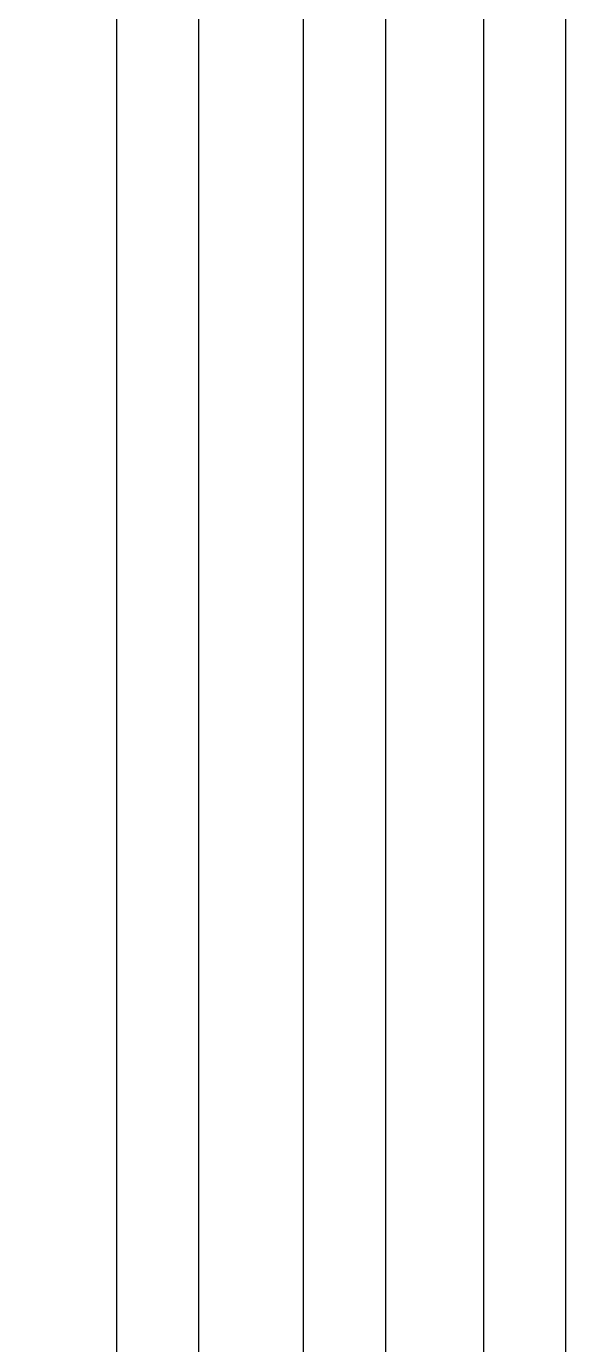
# Model space of a CAD drawing. Header units: millimetres. Extents: x 3440 to 3572, y 2 to 96.
# Drawn here: x 3536.621 to 3537.627, y 50.626 to 53.078 of the extents above; entities that cross this region are included whole.
import ezdxf

# ---------------------------------------------------------------- set-up
doc = ezdxf.new("R2010")
doc.units = ezdxf.units.MM
doc.header["$LTSCALE"] = 23.1
doc.layers.add('gbr-dxf', color=7, linetype='CONTINUOUS')

msp = doc.modelspace()

# ---------------------------------------------------------------- linework, layer by layer
at = {"layer": 'gbr-dxf', "linetype": 'Continuous'}
for points in [[(3535.6093, 59.1448, -0.121858), (3537.4016, 56.1712, -0.022069), (3537.4036, 56.1649, -0.065749), (3537.6246, 54.4966, -0.007767), (3537.6246, 54.4946), (3537.6246, 49.4333, -0.007602)], [(3537.4722, 49.4353), (3537.4722, 54.4966, -0.007567), (3537.4723, 54.4985, 0.065523), (3537.2574, 56.1216), (3537.2571, 56.1225, 0.122078), (3535.4998, 59.0388, -0.008495)], [(3535.3718, 58.9074, -0.121762), (3537.0802, 56.0743, -0.017203), (3537.0815, 56.0694, -0.065092), (3537.2888, 54.504, -0.030142), (3537.2891, 54.4949), (3537.2891, 48.8471, -0.009892)], [(3537.1367, 48.8498), (3537.1367, 54.49, -0.02253), (3537.1364, 54.4967, 0.065449), (3536.9339, 56.0314, 0.121763), (3535.2624, 58.8013, -0.008691)], [(3535.1259, 58.6618, -0.121503), (3536.7459, 55.9779, -0.017805), (3536.7473, 55.9728, -0.064579), (3536.9408, 54.5082, -0.044012), (3536.9416, 54.4949), (3536.9416, 48.8336, -0.007811)], [(3536.7892, 48.8356), (3536.7892, 54.4857, -0.03661), (3536.7884, 54.4967, 0.065137), (3536.5997, 55.9348, 0.121503), (3535.0165, 58.5557, -0.008636)]]:
    msp.add_lwpolyline(points, format="xyb", dxfattribs=at)

doc.saveas('drawing.dxf')
